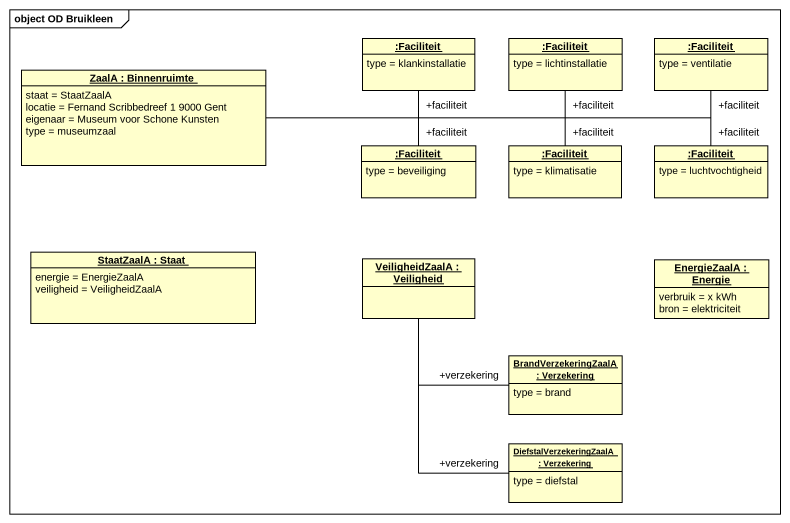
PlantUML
@startuml
mainframe object OD Bruikleen
hide circle
hide empty members
object ":Faciliteit" as Faciliteit {
  type = klankinstallatie
}
object ":Faciliteit" as Faciliteit_2 {
  type = lichtinstallatie
}
object ":Faciliteit" as Faciliteit_3 {
  type = ventilatie
}
object "ZaalA : Binnenruimte" as ZaalA {
  staat = StaatZaalA
  locatie = Fernand Scribbedreef 1 9000 Gent
  eigenaar = Museum voor Schone Kunsten
  type = museumzaal
}
object ":Faciliteit" as Faciliteit_4 {
  type = beveiliging
}
object ":Faciliteit" as Faciliteit_5 {
  type = klimatisatie
}
object ":Faciliteit" as Faciliteit_6 {
  type = luchtvochtigheid
}
object "StaatZaalA : Staat" as StaatZaalA {
  energie = EnergieZaalA
  veiligheid = VeiligheidZaalA
}
object "VeiligheidZaalA : Veiligheid" as VeiligheidZaalA
object "EnergieZaalA : Energie" as EnergieZaalA {
  verbruik = x kWh
  bron = elektriciteit
}
object "BrandVerzekeringZaalA : Verzekering" as BrandVerzekeringZaalA {
  type = brand
}
object "DiefstalVerzekeringZaalA : Verzekering" as DiefstalVerzekeringZaalA {
  type = diefstal
}
Faciliteit "+faciliteit" -left- ZaalA
Faciliteit_2 "+faciliteit" -left- ZaalA
Faciliteit_3 "+faciliteit" -left- ZaalA
Faciliteit_4 "+faciliteit" -left- ZaalA
Faciliteit_5 "+faciliteit" -left- ZaalA
Faciliteit_6 "+faciliteit" -left- ZaalA
VeiligheidZaalA -- "+verzekering" BrandVerzekeringZaalA
VeiligheidZaalA -- "+verzekering" DiefstalVerzekeringZaalA
@enduml
